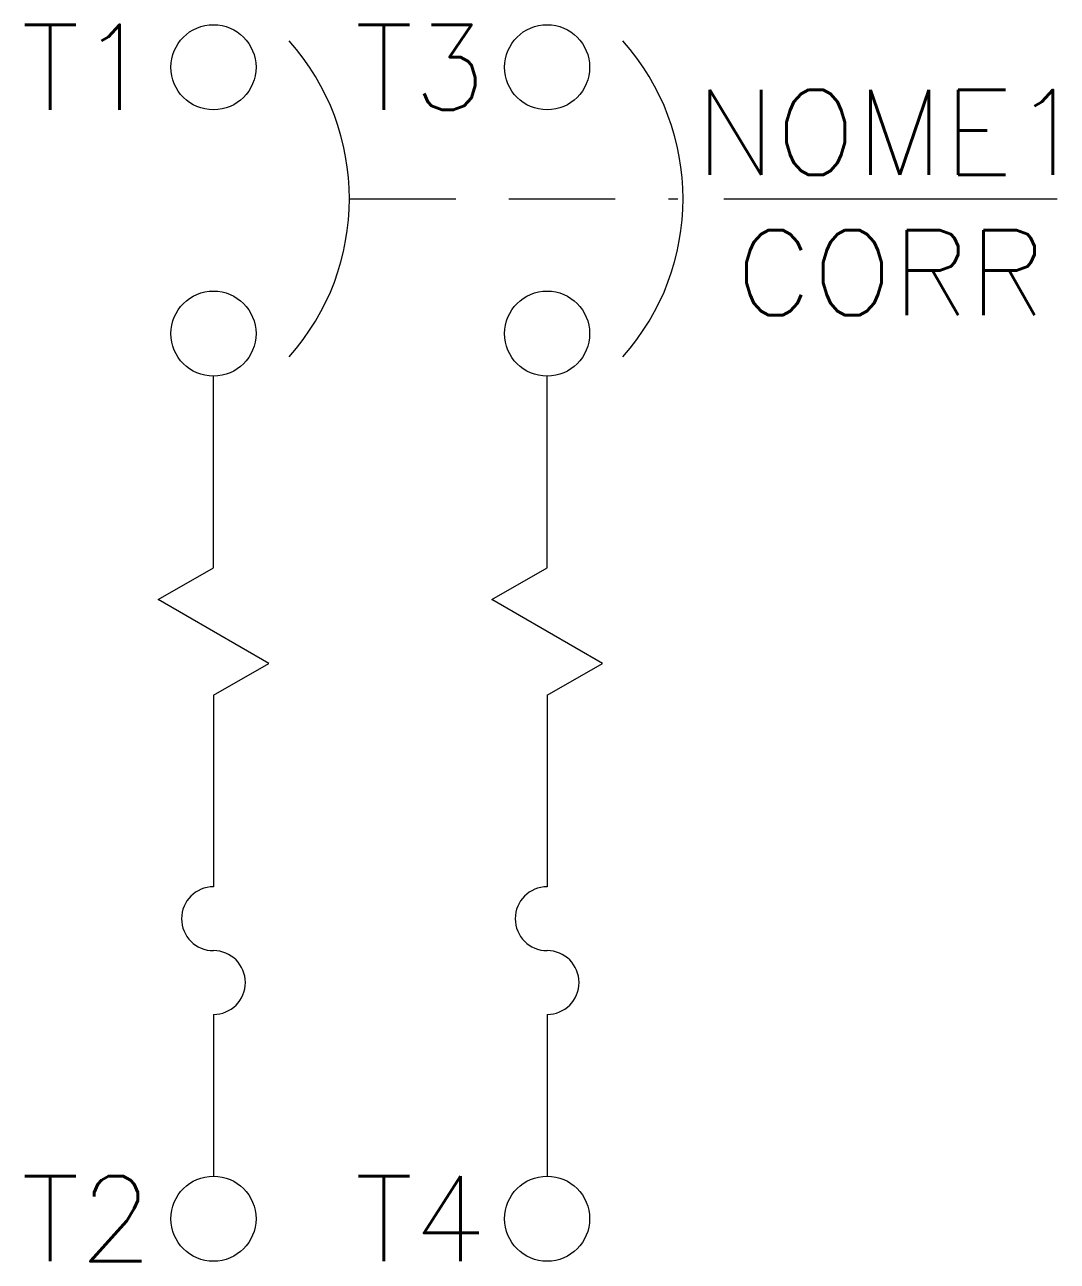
# Model space of a CAD drawing. Header units: millimetres. Extents: x -4.4 to 19.8, y -29.1 to 0.
import ezdxf
from ezdxf.enums import TextEntityAlignment as Align

# ---------------------------------------------------------------- set-up
doc = ezdxf.new("R2010")
doc.units = ezdxf.units.MM
doc.header["$LTSCALE"] = 10
doc.linetypes.add('HIDDEN', pattern=[0.375, 0.25, -0.125])
doc.styles.add('ROMANS', font='romans.shx')

msp = doc.modelspace()

# ---------------------------------------------------------------- linework, layer by layer
at = {"color": 7, "linetype": 'HIDDEN'}
msp.add_line((3.193, -4.091), (10.908, -4.091), dxfattribs=at)
at = {"color": 0}
for p, q in [((11.993, -4.091), (19.827, -4.091)), ((0, -23.259), (0, -27.058)), ((7.84, -23.259), (7.84, -27.058))]:
    msp.add_line(p, q, dxfattribs=at)
at = {"color": 7, "linetype": 'Continuous'}
for p, q in [((0, -12.759), (0, -8.259)), ((7.84, -12.759), (7.84, -8.259)), ((-1.299, -13.509), (0, -12.759)), ((6.541, -13.509), (7.84, -12.759)), ((1.299, -15.009), (-1.299, -13.509)), ((9.139, -15.009), (6.541, -13.509)), ((0, -15.759), (1.299, -15.009)), ((7.84, -15.759), (9.139, -15.009)), ((0, -15.759), (0, -20.259)), ((7.84, -15.759), (7.84, -20.259))]:
    msp.add_line(p, q, dxfattribs=at)
for centre in [(0, -1), (7.84, -1), (0, -7.259), (7.84, -7.259), (0, -28.058), (7.84, -28.058)]:
    msp.add_circle(centre, 1, dxfattribs=at)
for centre, radius, start, end in [((-2.387, -4.091), 5.581, 318.3063, 41.6937), ((5.453, -4.091), 5.581, 318.3063, 41.6937), ((0, -21.009), 0.75, 90, 270), ((7.84, -21.009), 0.75, 90, 270), ((0, -22.509), 0.75, 270, 90), ((7.84, -22.509), 0.75, 270, 90)]:
    msp.add_arc(centre, radius, start, end, dxfattribs=at)

# ---------------------------------------------------------------- texts
at = {"color": 7, "style": 'ROMANS'}
for tag, p in [('T1', (-1.434, -1)), ('T3', (6.406, -1)), ('T2', (-1.434, -28.058)), ('T4', (6.406, -28.058))]:
    msp.add_attdef(tag, text='', height=2, dxfattribs=at).set_placement(p, align=Align.MIDDLE_RIGHT)
for tag, p in [('NOME1', (15.91, -2.53)), ('CORR', (15.91, -5.825))]:
    msp.add_attdef(tag, text='', height=2, dxfattribs=at).set_placement(p, align=Align.MIDDLE_CENTER)

doc.saveas('drawing.dxf')
